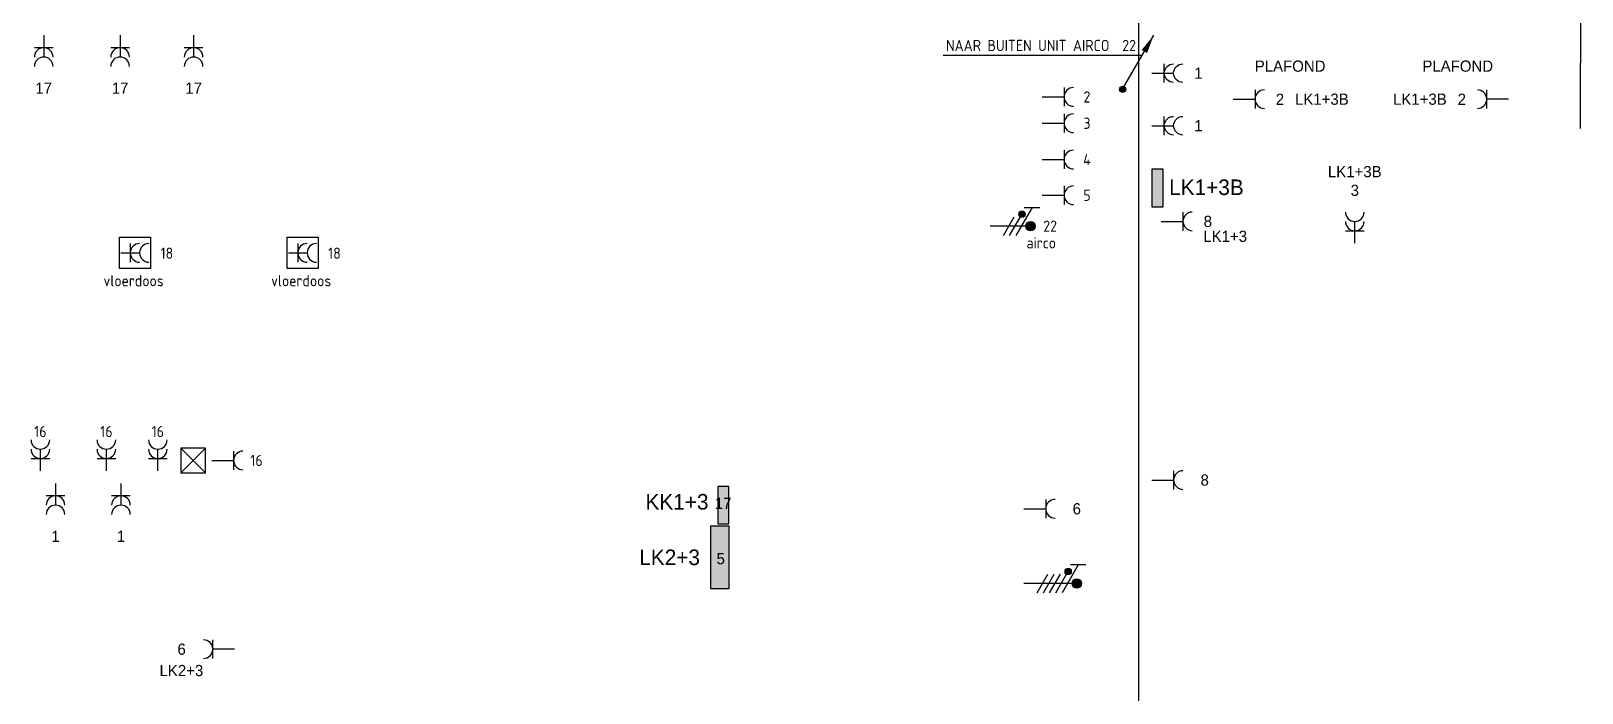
# Model space of a CAD drawing. Header units: millimetres. Extents: x -3262 to 109613, y 0 to 215600.
# Drawn here: x 48844 to 73782, y 187708 to 198341 of the extents above; entities that cross this region are included whole.
import ezdxf
from ezdxf.enums import TextEntityAlignment as Align
from ezdxf.lldxf.tags import DXFTag

# ---------------------------------------------------------------- set-up
doc = ezdxf.new("R2010")
doc.units = ezdxf.units.MM
doc.header["$LTSCALE"] = 100
doc.linetypes.add('STABI51DOT', pattern=[10, 5, -2, 1, -2])
for name, color, linetype in [('EL6112--', 3, 'Continuous'), ('EL6211--', 3, 'Continuous'), ('EL6212--', 3, 'Continuous'), ('EL6212--_S', 4, 'STABI51DOT'), ('EL6221--', 3, 'Continuous'), ('EL6222--', 3, 'Continuous')]:
    doc.layers.add(name, color=color, linetype=linetype)
doc.styles.add('buro-018', font='BUROFONT.shx', dxfattribs={"height": 180})
doc.styles.add('BURO-025', font='BUROFONT.shx', dxfattribs={"height": 250})
doc.styles.add('STABICAD-012', font='ISOCP.SHX', dxfattribs={"height": 1.2})
doc.styles.add('STABICAD-018', font='ISOCP.SHX', dxfattribs={"height": 180})
tags = doc.linetypes.add('CENTER', pattern=[2, 1.25, -0.25, 0.25, -0.25]).pattern_tags.tags
tags[10:11] = [DXFTag(74, 4), DXFTag(75, 0), DXFTag(340, '0'), DXFTag(46, 1.0), DXFTag(50, 0.0), DXFTag(44, 0.0), DXFTag(45, 0.0)]
tags[8:9] = [DXFTag(74, 4), DXFTag(75, 0), DXFTag(340, '0'), DXFTag(46, 1.0), DXFTag(50, 0.0), DXFTag(44, 0.0), DXFTag(45, 0.0)]
tags[6:7] = [DXFTag(74, 4), DXFTag(75, 0), DXFTag(340, '0'), DXFTag(46, 1.0), DXFTag(50, 0.0), DXFTag(44, 0.0), DXFTag(45, 0.0)]
tags[4:5] = [DXFTag(74, 4), DXFTag(75, 0), DXFTag(340, '0'), DXFTag(46, 1.0), DXFTag(50, 0.0), DXFTag(44, 0.0), DXFTag(45, 0.0)]

# ---------------------------------------------------------------- blocks, each defined once
blk = doc.blocks.new('1116A4C')
at = {"color": 0, "linetype": 'Continuous'}
for p, q in [((-5, 4), (-5, 1)), ((5, 4), (-5, 4)), ((5, 1), (5, 4)), ((-5, 1), (5, 1))]:
    blk.add_line(p, q, dxfattribs=at)
blk.add_solid([(-5, 4), (-5, 1), (5, 4), (5, 1)], dxfattribs=at)
at = {"color": 1, "style": 'STABICAD-012', "flags": 1}
blk.add_attdef('CASCADINGPANEL', text='', height=1.8, rotation=90, dxfattribs=at).set_placement((948.4, 1910.61), align=Align.MIDDLE_CENTER)
blk.add_attdef('SUBCIRCUIT', text='', height=1.8, rotation=90, dxfattribs=at).set_placement((950.9, 1910.61), align=Align.MIDDLE)
at = {"color": 0, "linetype": 'Continuous', "style": 'buro-018'}
for tag, p in [('PANEL', (0, 15)), ('CIRCUIT', (0, 9)), ('PANELNAME', (0, 6))]:
    blk.add_attdef(tag, text='', height=1.8, dxfattribs=at).set_placement(p, align=Align.MIDDLE)
at = {"color": 0, "linetype": 'Continuous', "style": 'buro-018', "flags": 1}
blk.add_attdef('ARTICLECODE', text='', height=1.8, dxfattribs=at).set_placement((0, 0), align=Align.MIDDLE)
blk = doc.blocks.new('E00082')
at = {"color": 0, "linetype": 'Continuous'}
for p, q in [((-3, 10.98), (-3, 8.48)), ((-3, 9.73), (1.5, 7.13)), ((1.5, 6.13), (-1.5, 7.87)), ((0, 9.5), (0, 1)), ((1.5, 5.13), (-1.5, 6.87)), ((1.5, 4.13), (-1.5, 5.87)), ((1.5, 3.13), (-1.5, 4.87))]:
    blk.add_line(p, q, dxfattribs=at)
at = {"color": 0}
blk.add_lwpolyline([(-0.38, 9.5, 0.75, 0.75, 1), (0.38, 9.5, 0.75, 0.75, 1)], format="xyseb", close=True, dxfattribs=at)
at = {"color": 0, "linetype": 'Continuous'}
blk.add_lwpolyline([(-1.68, 8.12, 0.5, 0.5, 1), (-2.18, 8.12, 0.5, 0.5, 1)], format="xyseb", close=True, dxfattribs=at)
for centre, radius in [((0, 9.5), 0.75), ((-1.93, 8.12), 0.5)]:
    blk.add_circle(centre, radius, dxfattribs=at)
at = {"color": 1, "style": 'STABICAD-012', "flags": 1}
blk.add_attdef('SUBCIRCUIT', text='', height=1.8, rotation=90, dxfattribs=at).set_placement((650.14, 1907.11), align=Align.MIDDLE)
at = {"color": 0, "linetype": 'Continuous', "style": 'buro-018'}
for tag, p in [('PANEL', (0, 16)), ('CIRCUIT', (0, 13))]:
    blk.add_attdef(tag, text='', height=1.8, dxfattribs=at).set_placement(p, align=Align.MIDDLE)
at = {"color": 0, "linetype": 'Continuous', "style": 'buro-018', "flags": 1}
for tag, p in [('POWERCODE', (13, 13)), ('ARTICLECODE', (0, 0))]:
    blk.add_attdef(tag, text='', height=1.8, dxfattribs=at).set_placement(p, align=Align.MIDDLE)
blk = doc.blocks.new('111304A')
at = {"color": 0, "linetype": 'Continuous'}
for p, q in [((-1.5, 3), (1.5, 3)), ((0, 1), (0, 4.5))]:
    blk.add_line(p, q, dxfattribs=at)
for centre in [(0, 6), (0, 4.5)]:
    blk.add_arc(centre, 1.5, 180, 0, dxfattribs=at)
at = {"color": 1, "style": 'STABICAD-012', "flags": 1}
blk.add_attdef('SUBCIRCUIT', text='', height=1.8, dxfattribs=at).set_placement((924.27, 1706.54), align=Align.MIDDLE)
at = {"color": 0, "linetype": 'Continuous', "style": 'buro-018'}
for tag, p in [('PANEL', (0, 11.5)), ('CIRCUIT', (0, 8.5))]:
    blk.add_attdef(tag, text='', height=1.8, dxfattribs=at).set_placement(p, align=Align.MIDDLE)
at = {"color": 0, "linetype": 'Continuous', "style": 'buro-018', "flags": 1}
for tag, p in [('POWERCODE', (13, 8.5)), ('ARTICLECODE', (0, 0))]:
    blk.add_attdef(tag, text='', height=1.8, dxfattribs=at).set_placement(p, align=Align.MIDDLE)
blk = doc.blocks.new('111304')
at = {"color": 0, "linetype": 'Continuous'}
for p, q in [((-1.5, 4.5), (1.5, 4.5)), ((0, 1), (0, 4.5))]:
    blk.add_line(p, q, dxfattribs=at)
blk.add_arc((0, 6), 1.5, 180, 0, dxfattribs=at)
at = {"color": 1, "style": 'STABICAD-012', "flags": 1}
blk.add_attdef('SUBCIRCUIT', text='', height=1.8, dxfattribs=at).set_placement((929.31, 1845.99), align=Align.MIDDLE)
at = {"color": 0, "linetype": 'Continuous', "style": 'buro-018'}
for tag, p in [('PANEL', (0, 11.5)), ('CIRCUIT', (0, 8.5))]:
    blk.add_attdef(tag, text='', height=1.8, dxfattribs=at).set_placement(p, align=Align.MIDDLE)
at = {"color": 0, "linetype": 'Continuous', "style": 'buro-018', "flags": 1}
for tag, p in [('POWERCODE', (13, 8.5)), ('ARTICLECODE', (0, 0))]:
    blk.add_attdef(tag, text='', height=1.8, dxfattribs=at).set_placement(p, align=Align.MIDDLE)
blk = doc.blocks.new('111304R')
at = {"color": 0, "linetype": 'Continuous'}
for p, q in [((-2.5, 2.5), (2.5, 2.5)), ((-2.5, -2.5), (-2.5, 2.5)), ((2.5, 2.5), (2.5, -2.5)), ((0, -2.25), (0, 0.75)), ((-1.5, -0.75), (1.5, -0.75)), ((2.5, -2.5), (-2.5, -2.5))]:
    blk.add_line(p, q, dxfattribs=at)
for centre in [(0, 2.25), (0, 0.75)]:
    blk.add_arc(centre, 1.5, 180, 0, dxfattribs=at)
at = {"color": 0, "linetype": 'Continuous', "style": 'STABICAD-018'}
for tag, p in [('PANEL', (-0.12, 6.9)), ('CIRCUIT', (-0.12, 3.9)), ('SUBCIRCUIT', (4.38, 3.9)), ('ARTICLECODE', (0, -3.5))]:
    blk.add_attdef(tag, text='', height=1.8, dxfattribs=at).set_placement(p, align=Align.MIDDLE)
at = {"color": 0, "linetype": 'Continuous', "style": 'STABICAD-018', "flags": 1}
blk.add_attdef('POWERCODE', text='', height=1.8, dxfattribs=at).set_placement((12.88, 3.9), align=Align.MIDDLE)
blk = doc.blocks.new('E00078')
at = {"color": 0, "linetype": 'Continuous'}
for p, q in [((-3, 6.48), (-3, 8.98)), ((-3, 7.73), (1.5, 5.13)), ((0, 7.5), (0, 1)), ((1.5, 4.13), (-1.5, 5.87)), ((1.5, 3.13), (-1.5, 4.87))]:
    blk.add_line(p, q, dxfattribs=at)
at = {"color": 0}
blk.add_lwpolyline([(-0.38, 7.5, 0.75, 0.75, 1), (0.38, 7.5, 0.75, 0.75, 1)], format="xyseb", close=True, dxfattribs=at)
at = {"color": 0, "linetype": 'Continuous'}
blk.add_lwpolyline([(-2.18, 6.12, 0.5, 0.5, 1), (-1.68, 6.12, 0.5, 0.5, 1)], format="xyseb", close=True, dxfattribs=at)
for centre, radius in [((0, 7.5), 0.75), ((-1.93, 6.12), 0.5)]:
    blk.add_circle(centre, radius, dxfattribs=at)
at = {"color": 1, "style": 'STABICAD-012', "flags": 1}
blk.add_attdef('SUBCIRCUIT', text='', height=1.8, dxfattribs=at).set_placement((469.75, 1971.92), align=Align.MIDDLE)
at = {"color": 0, "linetype": 'Continuous', "style": 'buro-018'}
for tag, p in [('PANEL', (0, 14)), ('CIRCUIT', (0, 11))]:
    blk.add_attdef(tag, text='', height=1.8, dxfattribs=at).set_placement(p, align=Align.MIDDLE)
at = {"color": 0, "linetype": 'Continuous', "style": 'buro-018', "flags": 1}
for tag, p in [('POWERCODE', (13, 11)), ('ARTICLECODE', (0, 0))]:
    blk.add_attdef(tag, text='', height=1.8, dxfattribs=at).set_placement(p, align=Align.MIDDLE)
blk = doc.blocks.new('111201')
at = {"color": 0, "linetype": 'Continuous'}
blk.add_line((0, 0), (5, 8.66), dxfattribs=at)
blk.add_lwpolyline([(5, 8.66, 0, 1, 0), (3.5, 6.06, 1, 1, 0)], format="xyseb", dxfattribs=at)
blk.add_lwpolyline([(-0.25, 0, 0.5, 0.5, 1), (0.25, 0, 0.5, 0.5, 1)], format="xyseb", close=True, dxfattribs=at)
blk.add_circle((0, 0), 0.5, dxfattribs=at)
at = {"color": 0, "linetype": 'Continuous', "style": 'STABICAD-018'}
blk.add_attdef('ARTICLECODE', text='', height=1.8, dxfattribs=at).set_placement((0, 0), align=Align.MIDDLE)
blk = doc.blocks.new('E00149')
at = {"color": 0, "linetype": 'Continuous'}
for p, q in [((2, 2), (-2, 2)), ((-2, 2), (-2, -2)), ((2, -2), (2, 2)), ((-2, -2), (2, -2))]:
    blk.add_line(p, q, dxfattribs=at)
at = {"color": 0, "linetype": 'Continuous', "style": 'buro-018'}
for tag, p in [('PANEL', (0, 7)), ('CIRCUIT', (0, 4)), ('TEXT1', (0, 0))]:
    blk.add_attdef(tag, text='', height=1.8, dxfattribs=at).set_placement(p, align=Align.MIDDLE)
at = {"color": 0, "linetype": 'Continuous', "style": 'buro-018', "flags": 1}
for tag, p in [('POWERCODE', (13, 4)), ('ARTICLECODE', (0, 0))]:
    blk.add_attdef(tag, text='', height=1.8, dxfattribs=at).set_placement(p, align=Align.MIDDLE)
at = {"layer": 'EL6222--', "color": 1, "style": 'STABICAD-012', "flags": 1}
blk.add_attdef('SUBCIRCUIT', text='', height=1.8, dxfattribs=at).set_placement((536.89, 685.34), align=Align.MIDDLE)

msp = doc.modelspace()

# ---------------------------------------------------------------- linework, layer by layer
at = {"layer": 'EL6112--', "color": 1}
msp.add_lwpolyline([(66718, 197946), (63512, 197946)], dxfattribs=at)
at = {"layer": 'EL6212--_S', "linetype": 'CENTER'}
for p, q in [((66653, 215319), (66653, 182088)), ((73782, 205093), (73752, 196776))]:
    msp.add_line(p, q, dxfattribs=at)
at = {"layer": 'EL6222--'}
for p, q in [((51252, 191242, -2730), (51652, 191642, -2730)), ((51252, 191642, -2730), (51652, 191242, -2730))]:
    msp.add_line(p, q, dxfattribs=at)

# ---------------------------------------------------------------- block references
at = {"layer": 'EL6112--', "linetype": 'Continuous', "xscale": 100, "yscale": 100, "zscale": 100}
msp.add_blockref('111201', (66396, 197407), dxfattribs=at)
at = {"layer": 'EL6211--', "linetype": 'Continuous', "xscale": 100, "yscale": 100, "zscale": 100}
msp.add_blockref('E00149', (51452, 191442, -2730), dxfattribs=at)
at = {"layer": 'EL6212--', "linetype": 'Continuous'}
ref = msp.add_blockref('1116A4C', (67106, 195820), dxfattribs=dict(at, xscale=60, yscale=60, zscale=60, rotation=90.00000000000001))
ref.add_attrib('PANELNAME', 'LK1+3B', dxfattribs={"layer": '0', "color": 2, "linetype": 'ByBlock', "height": 250, "style": 'BURO-025'}).set_placement((67744, 195832), align=Align.MIDDLE)
ref = msp.add_blockref('1116A4C', (60126, 190726), dxfattribs=dict(at, xscale=60, yscale=60, zscale=60, rotation=90.00000000000001))
ref.add_attrib('CIRCUIT', '17', dxfattribs={"layer": '0', "color": 1, "linetype": 'ByBlock', "height": 180, "style": 'buro-018'}).set_placement((59972, 190755), align=Align.MIDDLE)
ref.add_attrib('PANELNAME', 'KK1+3', dxfattribs={"layer": '0', "color": 2, "linetype": 'ByBlock', "height": 250, "style": 'BURO-025'}).set_placement((59231, 190779), align=Align.MIDDLE)
ref = msp.add_blockref('1116A4C', (60169, 189887), dxfattribs=dict(at, xscale=100, yscale=100, zscale=100, rotation=90.00000000000001))
ref.add_attrib('CIRCUIT', '5', dxfattribs={"layer": '0', "color": 1, "linetype": 'ByBlock', "height": 180, "style": 'buro-018'}).set_placement((59934, 189864), align=Align.MIDDLE)
ref.add_attrib('PANELNAME', 'LK2+3', dxfattribs={"layer": '0', "color": 2, "linetype": 'ByBlock', "height": 250, "style": 'BURO-025'}).set_placement((59112, 189887), align=Align.MIDDLE)
at = {"layer": 'EL6221--', "linetype": 'Continuous', "xscale": 100, "yscale": 100, "zscale": 100, "rotation": 270}
msp.add_blockref('E00082', (64709, 189466), dxfattribs=at)
at = {"layer": 'EL6222--', "linetype": 'Continuous'}
ref = msp.add_blockref('111304A', (49048, 198374), dxfattribs=dict(at, xscale=100, yscale=100, zscale=100, rotation=180))
ref.add_attrib('CIRCUIT', '17', dxfattribs={"layer": '0', "color": 1, "linetype": 'ByBlock', "height": 180, "style": 'buro-018'}).set_placement((49048, 197424), align=Align.MIDDLE)
ref = msp.add_blockref('111304A', (50276, 198374), dxfattribs=dict(at, xscale=100, yscale=100, zscale=100, rotation=180))
ref.add_attrib('CIRCUIT', '17', dxfattribs={"layer": '0', "color": 1, "linetype": 'ByBlock', "height": 180, "style": 'buro-018'}).set_placement((50276, 197424), align=Align.MIDDLE)
ref = msp.add_blockref('111304A', (51459, 198374), dxfattribs=dict(at, xscale=100, yscale=100, zscale=100, rotation=180))
ref.add_attrib('CIRCUIT', '17', dxfattribs={"layer": '0', "color": 1, "linetype": 'ByBlock', "height": 180, "style": 'buro-018'}).set_placement((51459, 197424), align=Align.MIDDLE)
ref = msp.add_blockref('111304A', (66766, 197665), dxfattribs=dict(at, xscale=-100, yscale=100, zscale=100, rotation=269.9999999999948))
ref.add_attrib('CIRCUIT', '1', dxfattribs={"layer": '0', "color": 1, "linetype": 'ByBlock', "height": 180, "style": 'buro-018'}).set_placement((67616, 197665), align=Align.MIDDLE)
ref = msp.add_blockref('111304', (65005, 197283), dxfattribs=dict(at, xscale=100, yscale=100, zscale=100, rotation=270))
ref.add_attrib('CIRCUIT', '2', dxfattribs={"layer": '0', "color": 1, "linetype": 'Continuous', "height": 180, "style": 'STABICAD-018'}).set_placement((65823, 197283), align=Align.MIDDLE)
ref = msp.add_blockref('111304', (68076, 197247), dxfattribs=dict(at, xscale=100, yscale=100, zscale=100, rotation=270))
ref.add_attrib('CIRCUIT', '2', dxfattribs={"layer": '0', "color": 1, "linetype": 'ByBlock', "height": 180, "style": 'buro-018'}).set_placement((68926, 197247), align=Align.MIDDLE)
ref.add_attrib('PANEL', 'LK1+3B', dxfattribs={"layer": '0', "color": 1, "linetype": 'ByBlock', "height": 180, "style": 'buro-018'}).set_placement((69600, 197247), align=Align.MIDDLE)
ref = msp.add_blockref('111304', (72700, 197247), dxfattribs=dict(at, xscale=100, yscale=100, zscale=100, rotation=90.00000000000001))
ref.add_attrib('CIRCUIT', '2', dxfattribs={"layer": '0', "color": 1, "linetype": 'ByBlock', "height": 180, "style": 'buro-018'}).set_placement((71850, 197247), align=Align.MIDDLE)
ref.add_attrib('PANEL', 'LK1+3B', dxfattribs={"layer": '0', "color": 1, "linetype": 'ByBlock', "height": 180, "style": 'buro-018'}).set_placement((71176, 197247), align=Align.MIDDLE)
ref = msp.add_blockref('111304', (65005, 196860), dxfattribs=dict(at, xscale=100, yscale=100, zscale=100, rotation=270))
ref.add_attrib('CIRCUIT', '3', dxfattribs={"layer": '0', "color": 1, "linetype": 'Continuous', "height": 180, "style": 'STABICAD-018'}).set_placement((65823, 196860), align=Align.MIDDLE)
ref = msp.add_blockref('111304A', (66766, 196821), dxfattribs=dict(at, xscale=-100, yscale=100, zscale=100, rotation=269.9999999999948))
ref.add_attrib('CIRCUIT', '1', dxfattribs={"layer": '0', "color": 1, "linetype": 'ByBlock', "height": 180, "style": 'buro-018'}).set_placement((67616, 196821), align=Align.MIDDLE)
ref = msp.add_blockref('111304', (65005, 196277), dxfattribs=dict(at, xscale=100, yscale=100, zscale=100, rotation=270))
ref.add_attrib('CIRCUIT', '4', dxfattribs={"layer": '0', "color": 1, "linetype": 'Continuous', "height": 180, "style": 'STABICAD-018'}).set_placement((65823, 196277), align=Align.MIDDLE)
ref = msp.add_blockref('111304A', (70129, 194833), dxfattribs=dict(at, xscale=100, yscale=100, zscale=100))
ref.add_attrib('CIRCUIT', '3', dxfattribs={"layer": '0', "color": 1, "linetype": 'ByBlock', "height": 180, "style": 'buro-018'}).set_placement((70129, 195783), align=Align.MIDDLE)
ref.add_attrib('PANEL', 'LK1+3B', dxfattribs={"layer": '0', "color": 1, "linetype": 'ByBlock', "height": 180, "style": 'buro-018'}).set_placement((70129, 196083), align=Align.MIDDLE)
ref = msp.add_blockref('111304', (65005, 195703), dxfattribs=dict(at, xscale=100, yscale=100, zscale=100, rotation=270))
ref.add_attrib('CIRCUIT', '5', dxfattribs={"layer": '0', "color": 1, "linetype": 'Continuous', "height": 180, "style": 'STABICAD-018'}).set_placement((65823, 195703), align=Align.MIDDLE)
ref = msp.add_blockref('E00078', (64166, 195207), dxfattribs=dict(at, xscale=100, yscale=100, zscale=100, rotation=270))
ref.add_attrib('CIRCUIT', '22', dxfattribs={"layer": '0', "color": 1, "linetype": 'Continuous', "height": 180, "style": 'STABICAD-018'}).set_placement((65230, 195207), align=Align.MIDDLE)
ref.add_attrib('POWERCODE', 'airco', dxfattribs={"layer": '0', "color": 1, "linetype": 'Continuous', "height": 180, "style": 'STABICAD-018'}).set_placement((65087, 194940), align=Align.MIDDLE)
ref = msp.add_blockref('111304', (66916, 195284), dxfattribs=dict(at, xscale=100, yscale=100, zscale=100, rotation=270))
ref.add_attrib('CIRCUIT', '8', dxfattribs={"layer": '0', "color": 1, "linetype": 'ByBlock', "height": 180, "style": 'buro-018'}).set_placement((67766, 195284), align=Align.MIDDLE)
ref.add_attrib('PANEL', 'LK1+3', dxfattribs={"layer": '0', "color": 1, "linetype": 'ByBlock', "height": 180, "style": 'buro-018'}).set_placement((68045, 195044), align=Align.MIDDLE)
ref = msp.add_blockref('111304R', (50515, 194778), dxfattribs=dict(at, xscale=100, yscale=100, zscale=100, rotation=270))
ref.add_attrib('CIRCUIT', '18', dxfattribs={"layer": '0', "color": 1, "linetype": 'Continuous', "height": 180, "style": 'STABICAD-018'}).set_placement((51029, 194773), align=Align.MIDDLE)
ref.add_attrib('POWERCODE', 'vloerdoos', dxfattribs={"layer": '0', "color": 1, "linetype": 'Continuous', "height": 180, "style": 'STABICAD-018'}).set_placement((50493, 194331), align=Align.MIDDLE)
ref = msp.add_blockref('111304R', (53210, 194778), dxfattribs=dict(at, xscale=100, yscale=100, zscale=100, rotation=270))
ref.add_attrib('CIRCUIT', '18', dxfattribs={"layer": '0', "color": 1, "linetype": 'Continuous', "height": 180, "style": 'STABICAD-018'}).set_placement((53723, 194773), align=Align.MIDDLE)
ref.add_attrib('POWERCODE', 'vloerdoos', dxfattribs={"layer": '0', "color": 1, "linetype": 'Continuous', "height": 180, "style": 'STABICAD-018'}).set_placement((53188, 194331), align=Align.MIDDLE)
ref = msp.add_blockref('111304A', (48994, 191174), dxfattribs=dict(at, xscale=100, yscale=100, zscale=100))
ref.add_attrib('CIRCUIT', '16', dxfattribs={"layer": '0', "color": 1, "linetype": 'Continuous', "height": 180, "style": 'STABICAD-018'}).set_placement((48994, 191908), align=Align.MIDDLE)
ref = msp.add_blockref('111304A', (50056, 191174), dxfattribs=dict(at, xscale=100, yscale=100, zscale=100))
ref.add_attrib('CIRCUIT', '16', dxfattribs={"layer": '0', "color": 1, "linetype": 'Continuous', "height": 180, "style": 'STABICAD-018'}).set_placement((50056, 191908), align=Align.MIDDLE)
ref = msp.add_blockref('111304A', (50883, 191174), dxfattribs=dict(at, xscale=100, yscale=100, zscale=100))
ref.add_attrib('CIRCUIT', '16', dxfattribs={"layer": '0', "color": 1, "linetype": 'Continuous', "height": 180, "style": 'STABICAD-018'}).set_placement((50883, 191908), align=Align.MIDDLE)
ref = msp.add_blockref('111304', (51652, 191443), dxfattribs=dict(at, xscale=100, yscale=100, zscale=100, rotation=270))
ref.add_attrib('CIRCUIT', '16', dxfattribs={"layer": '0', "color": 1, "linetype": 'Continuous', "height": 180, "style": 'STABICAD-018'}).set_placement((52469, 191443), align=Align.MIDDLE)
ref = msp.add_blockref('111304', (66766, 191128), dxfattribs=dict(at, xscale=100, yscale=100, zscale=100, rotation=270))
ref.add_attrib('CIRCUIT', '8', dxfattribs={"layer": '0', "color": 1, "linetype": 'ByBlock', "height": 180, "style": 'buro-018'}).set_placement((67716, 191128), align=Align.MIDDLE)
ref = msp.add_blockref('111304A', (49238, 191174), dxfattribs=dict(at, xscale=100, yscale=100, zscale=100, rotation=180))
ref.add_attrib('CIRCUIT', '1', dxfattribs={"layer": '0', "color": 1, "linetype": 'ByBlock', "height": 180, "style": 'buro-018'}).set_placement((49238, 190224), align=Align.MIDDLE)
ref = msp.add_blockref('111304A', (50290, 191174), dxfattribs=dict(at, xscale=100, yscale=100, zscale=100, rotation=180))
ref.add_attrib('CIRCUIT', '1', dxfattribs={"layer": '0', "color": 1, "linetype": 'ByBlock', "height": 180, "style": 'buro-018'}).set_placement((50290, 190224), align=Align.MIDDLE)
ref = msp.add_blockref('111304', (64709, 190667), dxfattribs=dict(at, xscale=100, yscale=100, zscale=100, rotation=270))
ref.add_attrib('CIRCUIT', '6', dxfattribs={"layer": '0', "color": 1, "linetype": 'ByBlock', "height": 180, "style": 'buro-018'}).set_placement((65659, 190667), align=Align.MIDDLE)
ref = msp.add_blockref('111304', (52216, 188411), dxfattribs=dict(at, xscale=100, yscale=100, zscale=100, rotation=90.00000000000001))
ref.add_attrib('CIRCUIT', '6', dxfattribs={"layer": '0', "color": 1, "linetype": 'ByBlock', "height": 180, "style": 'buro-018'}).set_placement((51266, 188411), align=Align.MIDDLE)
ref.add_attrib('PANEL', 'LK2+3', dxfattribs={"layer": '0', "color": 1, "linetype": 'ByBlock', "height": 180, "style": 'buro-018'}).set_placement((51262, 188068), align=Align.MIDDLE)

# ---------------------------------------------------------------- texts
at = {"layer": 'EL6112--', "color": 1, "style": 'STABICAD-018'}
msp.add_text('NAAR BUITEN UNIT AIRCO  22', height=180, dxfattribs=at).set_placement((63556, 198020))
at = {"layer": 'EL6222--', "color": 1, "char_height": 180, "attachment_point": 1, "style": 'buro-018'}
for insert in [(68521, 197868), (71216, 197868)]:
    msp.add_mtext_dynamic_manual_height_columns('PLAFOND', width=1332.32, gutter_width=900, heights=[0], dxfattribs=dict(at, insert=insert))

doc.saveas('drawing.dxf')
